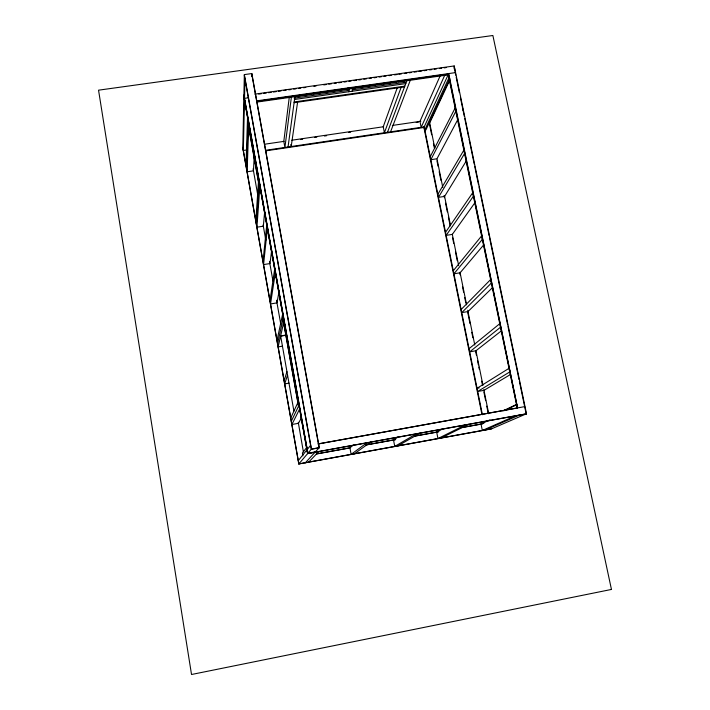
<?xml version="1.0" encoding="UTF-8"?>
<svg xmlns="http://www.w3.org/2000/svg" width="710" height="710" viewBox="0 0 710 710"><rect width="100%" height="100%" fill="white"/><g stroke="black" fill="none" stroke-linecap="round" stroke-linejoin="round"><path stroke-width="1.06" d="M315.258 452.03L319.287 447.655L251.846 73.556L244.346 74.603L242.784 148.026L298.786 463.994L491.373 428.92L526.509 413.761L454.187 65.95L254.846 94.137M244.489 99.861L243.335 150.467L246.503 149.996M244.959 79.005L244.524 98.335L248.624 97.758M245.101 103.021L245.119 102.515M246.033 165.687L247.542 116.946M246.574 168.731L248.154 120.372M248.669 126.664L247.115 171.793L253.461 170.835L254.26 155.401M251.739 76.565L251.846 73.556M255.84 220.996L258.449 182.026M256.39 224.094L259.265 182.603M259.887 186.091L256.931 227.191L263.33 226.197L264.626 212.104M263.011 261.457L266.783 224.671M267.413 228.203L263.561 264.59L269.986 263.561L271.637 250.683M289.316 96.924L283.805 141.396L284.914 147.44L291.375 97.181M288.056 146.979L294.916 96.684M297.588 102.178L291.198 146.517L290.825 144.503M269.977 300.774L274.672 269.161M275.311 272.729L270.537 303.942L276.989 302.877L279.119 290.993M277.024 340.507L282.713 313.855M277.583 343.702L283.361 317.468M283.654 322.624L278.151 346.897L282.473 346.169M349.471 88.919L348.743 91.741L348.006 87.916M352.222 91.244L352.968 88.422M284.133 380.649L286.946 371.649M287.55 375.066L284.71 383.879L289.05 383.134M397.218 87.942L383.231 126.788L384.403 132.752L401.114 87.383M387.474 132.3L406.83 80.754M390.553 131.847L410.291 80.265M440.431 75.225L419.965 121.383L421.163 127.33L444.921 74.843L448.347 74.355M290.754 417.959L297.907 402.472M454.187 65.95L455.749 75.162M449.82 78.748L425.938 129.868L424.722 130.054L448.915 77.94M429.701 123.007L449.829 80.052M291.331 421.225L299.025 405.179M299.682 408.88L291.908 424.482L298.44 423.329L301.493 417.764M430.242 156.706L455.261 107.76L455.953 111.115L430.846 159.697L436.961 158.774L457.657 119.839M437.848 194.327L463.985 149.934L464.686 153.333L438.461 197.353L444.602 196.395L466.426 160.735M445.534 232.33L472.816 192.596L473.526 196.031L446.155 235.383L452.323 234.398L475.345 202.119M306.995 447.149L302.38 453.042L302.886 455.864M298.306 460.577L306.995 449.794M307.261 449.465L310.607 445.321M453.299 270.723L481.744 235.747L482.463 239.226L453.921 273.811L460.115 272.791L483.714 244.87M298.786 463.994L311.45 449.075L319.287 447.655M305.336 462.796L315.16 452.137M308.726 462.077L318.834 451.516M461.136 309.507L490.77 279.403L491.497 282.917L461.766 312.622L467.988 311.575L492.252 287.87M469.061 348.69L499.911 323.565L500.648 327.124L469.7 351.84L475.948 350.758L501.686 330.611M353.385 445.055L349.923 447.815L351.122 454.356L366.91 442.8M354.37 453.77L370.593 442.135M398.159 436.987L393.509 439.907L394.742 446.412L416.317 433.854M510.375 374.543L483.98 390.349L477.706 391.467L509.895 371.845L509.15 368.241L477.067 388.281L479.152 387.908M397.955 445.827L419.956 433.198M443.439 428.476L436.685 432.079L437.946 438.549L465.192 424.997M441.132 437.972L468.786 424.349M502.999 410.904L516.623 404.372L517.27 407.478M504.348 410.664L516.09 405.046M489.971 419.832L481.025 424.03L482.321 430.464L515.327 415.918M524.654 406.635L318.178 443.874M485.09 430.065L519.054 415.199M316.269 453.912L350.074 447.788M365.33 445.019L395.647 439.517M414.4 436.117L438.807 431.689M461.278 427.615L482.001 423.852M317.228 453.859L349.888 447.93M367.31 444.771L395.612 439.641M415.208 436.082L438.07 431.937M463.106 427.393L482.702 423.843M491.781 428.742L298.892 463.87L242.793 147.423M318.071 443.99L517.377 408.002M319.127 447.832L311.308 449.244L244.32 75.446M315.4 451.871L307.927 453.228L243.912 94.918M307.705 453.486L526.509 413.761M525.995 413.983L307.572 453.637L243.867 96.959M286.503 334.942L280.636 335.928L293.913 411.108M280.592 336.158L285.473 335.333M265.531 150.307L424.216 126.877M265.487 150.893L423.932 127.489L448.711 73.574L517.546 407.922L448.436 73.946M264.439 144.245L284.124 141.352M291.783 140.225L383.64 126.726M392.39 125.439L420.826 121.259M300.428 139.55L302.611 139.231M314.628 137.465L316.811 137.137M324.452 136.018L326.635 135.699M348.477 132.486L350.66 132.166M416.175 122.528L418.359 122.209M257.171 100.802L455.572 72.597M256.647 101.379L448.755 74.053M294.295 96.445L300.863 95.513M303.055 95.202L310.714 94.111M312.906 93.8L320.565 92.708M322.757 92.398L330.416 91.306M332.608 90.995L335.892 90.525M338.075 90.214L345.743 89.123M352.302 88.191L355.586 87.721M357.778 87.41L365.437 86.327M367.629 86.008L375.288 84.925M378.572 84.454L380.764 84.144M382.947 83.833L386.231 83.363M388.423 83.052L390.615 82.742M392.799 82.431L396.082 81.961M398.274 81.65L400.467 81.339M256.612 102.133L448.108 74.878M348.796 90.356L294.286 98.122L294.535 99.471L405.765 83.611L405.499 82.28L352.071 89.886M294.197 101.956L404.806 86.15M294.091 102.693L404.531 86.895M258.706 94.102L261.386 93.72M263.579 93.409L266.374 93.019M268.566 92.708L271.238 92.327M273.421 92.016L276.234 91.617M278.427 91.315L281.08 90.933M283.902 90.534L286.094 90.223M288.739 89.85L290.931 89.54M293.754 89.14L295.946 88.83M298.59 88.457L300.774 88.146M303.614 87.747L305.806 87.436M313.9 86.292L316.092 85.981M323.751 84.898L326.618 84.49M328.801 84.179L331.41 83.816M334.286 83.407L336.469 83.097M338.661 82.786L341.253 82.422M344.137 82.014L346.329 81.703M348.912 81.339L351.104 81.029M353.997 80.62L356.571 80.257M358.763 79.946L360.946 79.635M363.857 79.227L366.413 78.863M369.333 78.446L371.516 78.136M374.072 77.781L376.264 77.47M379.184 77.053L381.377 76.742M383.924 76.387L386.107 76.076M389.044 75.659L391.237 75.349M394.52 74.887L397.05 74.523M398.905 74.266L401.425 73.911M404.38 73.494L406.901 73.139M409.084 72.828L411.276 72.518M414.232 72.1L416.743 71.745M418.935 71.435L421.9 71.009M424.092 70.698L426.595 70.352M429.568 69.926L431.76 69.615M434.245 69.269L436.437 68.959M439.428 68.533L441.62 68.222M444.096 67.876L446.279 67.565M456.202 77.337L459.37 92.611M460.488 97.962L464.322 116.431M464.775 118.597L468.609 137.048M469.053 139.178L474.253 164.196M474.679 166.246L478.54 184.822M478.957 186.819L489.154 235.853M489.536 237.717L507.659 324.878M507.996 326.511L519.028 379.566M519.392 381.341L526.163 413.912M453.992 67.574L454.338 69.234M462.485 108.426L462.831 110.103M448.125 74.142L517.146 407.744M429.541 122.218L434.839 148.301M437.049 159.173L442.783 187.44M444.549 196.129L450.513 225.478M452.27 234.176L458.678 265.7M460 272.223L466.621 304.83M467.721 310.261L474.786 345.051M475.886 350.483L482.951 385.264M483.829 389.612L488.684 413.531M429.248 122.839L431.671 134.785M433.437 143.464L434.316 147.804M436.961 160.833L438.061 166.255M439.162 171.687L440.928 180.367M444.016 195.561L444.451 197.735M445.552 203.158L447.318 211.846M448.418 217.269L450.184 225.949M452.607 237.894L453.708 243.317M455.465 252.006L457.231 260.685M459.654 272.622L460.098 274.797M462.521 286.733L463.621 292.156M464.722 297.588L465.822 303.01M467.588 311.699L470.011 323.636M471.768 332.315L472.869 337.747M475.514 350.767L476.392 355.115M477.502 360.538L478.38 364.878M478.824 367.052L479.259 369.218M481.682 381.163L482.569 385.503M483.883 392.018L485.649 400.697M486.749 406.129L488.294 413.726M424.11 126.362L482.409 414.72M424.118 127.081L424.722 130.054M423.826 126.992L481.797 413.77M483.332 421.376L483.767 423.542M403.67 80.496L404.052 82.387M251.819 74.399L318.95 446.847M244.346 74.603L311.45 449.075M243.894 95.69L307.794 453.379M243.885 96.196L307.661 453.539M248.065 123.016L259.106 184.875M283.041 318.905L298.564 406.138M248.038 123.735L259.07 185.487M282.988 319.163L298.528 406.218M253.106 168.802L258.058 196.652M263.108 224.999L265.833 240.264M269.463 261.404L272.959 281M276.51 300.223L280.787 324.213M298.262 422.335L303.401 451.915M611.452 589.442L191.523 674.5L98.548 90.179L492.873 35.5L611.452 589.442"/></g></svg>
